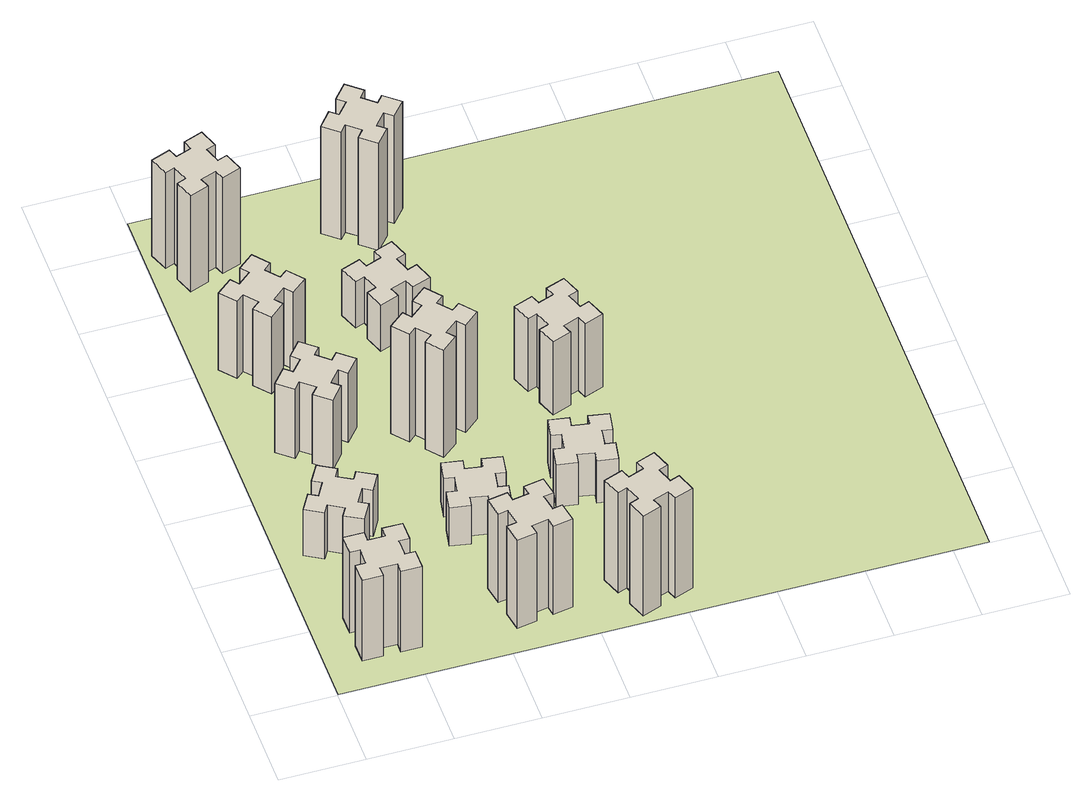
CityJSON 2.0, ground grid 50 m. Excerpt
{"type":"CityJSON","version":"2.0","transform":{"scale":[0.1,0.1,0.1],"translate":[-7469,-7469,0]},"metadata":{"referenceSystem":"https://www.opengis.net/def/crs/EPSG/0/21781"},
"CityObjects":{
"building1":{"type":"Building","attributes":{"class":"1000","function":"1000","usage":"1000","yearOfConstruction":2016,"roofType":"1000","measuredHeight":63,"storeysAboveGround":30,"storeysBelowGround":0},"geometry":[{"type":"Solid","lod":"1","boundaries":[[[[0,1,2,3,4,5,6,7,8,9,10,11,12,13,14,15,16,17,18,19]],[[17,16,20,21]],[[16,15,22,20]],[[15,14,23,22]],[[14,13,24,23]],[[13,12,25,24]],[[12,11,26,25]],[[11,10,27,26]],[[10,9,28,27]],[[9,8,29,28]],[[8,7,30,29]],[[7,6,31,30]],[[6,5,32,31]],[[5,4,33,32]],[[4,3,34,33]],[[3,2,35,34]],[[2,1,36,35]],[[1,0,37,36]],[[0,19,38,37]],[[19,18,39,38]],[[18,17,21,39]],[[24,25,26,27,28,29,30,31,32,33,34,35,36,37,38,39,21,20,22,23]]]]}]},
"building2":{"type":"Building","attributes":{"class":"1000","function":"1000","usage":"1000","yearOfConstruction":2016,"roofType":"1000","measuredHeight":36,"storeysAboveGround":30,"storeysBelowGround":0},"geometry":[{"type":"Solid","lod":"1","boundaries":[[[[40,41,42,43,44,45,46,47,48,49,50,51,52,53,54,55,56,57,58,59]],[[57,56,60,61]],[[56,55,62,60]],[[55,54,63,62]],[[54,53,64,63]],[[53,52,65,64]],[[52,51,66,65]],[[51,50,67,66]],[[50,49,68,67]],[[49,48,69,68]],[[48,47,70,69]],[[47,46,71,70]],[[46,45,72,71]],[[45,44,73,72]],[[44,43,74,73]],[[43,42,75,74]],[[42,41,76,75]],[[41,40,77,76]],[[40,59,78,77]],[[59,58,79,78]],[[58,57,61,79]],[[64,65,66,67,68,69,70,71,72,73,74,75,76,77,78,79,61,60,62,63]]]]}]},
"building3":{"type":"Building","attributes":{"class":"1000","function":"1000","usage":"1000","yearOfConstruction":2016,"roofType":"1000","measuredHeight":54,"storeysAboveGround":30,"storeysBelowGround":0},"geometry":[{"type":"Solid","lod":"1","boundaries":[[[[80,81,82,83,84,85,86,87,88,89,90,91,92,93,94,95,96,97,98,99]],[[97,96,100,101]],[[96,95,102,100]],[[95,94,103,102]],[[94,93,104,103]],[[93,92,105,104]],[[92,91,106,105]],[[91,90,107,106]],[[90,89,108,107]],[[89,88,109,108]],[[88,87,110,109]],[[87,86,111,110]],[[86,85,112,111]],[[85,84,113,112]],[[84,83,114,113]],[[83,82,115,114]],[[82,81,116,115]],[[81,80,117,116]],[[80,99,118,117]],[[99,98,119,118]],[[98,97,101,119]],[[104,105,106,107,108,109,110,111,112,113,114,115,116,117,118,119,101,100,102,103]]]]}]},
"building4":{"type":"Building","attributes":{"class":"1000","function":"1000","usage":"1000","yearOfConstruction":2016,"roofType":"1000","measuredHeight":60,"storeysAboveGround":30,"storeysBelowGround":0},"geometry":[{"type":"Solid","lod":"1","boundaries":[[[[120,121,122,123,124,125,126,127,128,129,130,131,132,133,134,135,136,137,138,139]],[[137,136,140,141]],[[136,135,142,140]],[[135,134,143,142]],[[134,133,144,143]],[[133,132,145,144]],[[132,131,146,145]],[[131,130,147,146]],[[130,129,148,147]],[[129,128,149,148]],[[128,127,150,149]],[[127,126,151,150]],[[126,125,152,151]],[[125,124,153,152]],[[124,123,154,153]],[[123,122,155,154]],[[122,121,156,155]],[[121,120,157,156]],[[120,139,158,157]],[[139,138,159,158]],[[138,137,141,159]],[[144,145,146,147,148,149,150,151,152,153,154,155,156,157,158,159,141,140,142,143]]]]}]},
"building5":{"type":"Building","attributes":{"class":"1000","function":"1000","usage":"1000","yearOfConstruction":2016,"roofType":"1000","measuredHeight":75,"storeysAboveGround":30,"storeysBelowGround":0},"geometry":[{"type":"Solid","lod":"1","boundaries":[[[[160,161,162,163,164,165,166,167,168,169,170,171,172,173,174,175,176,177,178,179]],[[177,176,180,181]],[[176,175,182,180]],[[175,174,183,182]],[[174,173,184,183]],[[173,172,185,184]],[[172,171,186,185]],[[171,170,187,186]],[[170,169,188,187]],[[169,168,189,188]],[[168,167,190,189]],[[167,166,191,190]],[[166,165,192,191]],[[165,164,193,192]],[[164,163,194,193]],[[163,162,195,194]],[[162,161,196,195]],[[161,160,197,196]],[[160,179,198,197]],[[179,178,199,198]],[[178,177,181,199]],[[184,185,186,187,188,189,190,191,192,193,194,195,196,197,198,199,181,180,182,183]]]]}]},
"building6":{"type":"Building","attributes":{"class":"1000","function":"1000","usage":"1000","yearOfConstruction":2016,"roofType":"1000","measuredHeight":69,"storeysAboveGround":30,"storeysBelowGround":0},"geometry":[{"type":"Solid","lod":"1","boundaries":[[[[200,201,202,203,204,205,206,207,208,209,210,211,212,213,214,215,216,217,218,219]],[[217,216,220,221]],[[216,215,222,220]],[[215,214,223,222]],[[214,213,224,223]],[[213,212,225,224]],[[212,211,226,225]],[[211,210,227,226]],[[210,209,228,227]],[[209,208,229,228]],[[208,207,230,229]],[[207,206,231,230]],[[206,205,232,231]],[[205,204,233,232]],[[204,203,234,233]],[[203,202,235,234]],[[202,201,236,235]],[[201,200,237,236]],[[200,219,238,237]],[[219,218,239,238]],[[218,217,221,239]],[[224,225,226,227,228,229,230,231,232,233,234,235,236,237,238,239,221,220,222,223]]]]}]},
"building7":{"type":"Building","attributes":{"class":"1000","function":"1000","usage":"1000","yearOfConstruction":2016,"roofType":"1000","measuredHeight":30,"storeysAboveGround":30,"storeysBelowGround":0},"geometry":[{"type":"Solid","lod":"1","boundaries":[[[[240,241,242,243,244,245,246,247,248,249,250,251,252,253,254,255,256,257,258,259]],[[257,256,260,261]],[[256,255,262,260]],[[255,254,263,262]],[[254,253,264,263]],[[253,252,265,264]],[[252,251,266,265]],[[251,250,267,266]],[[250,249,268,267]],[[249,248,269,268]],[[248,247,270,269]],[[247,246,271,270]],[[246,245,272,271]],[[245,244,273,272]],[[244,243,274,273]],[[243,242,275,274]],[[242,241,276,275]],[[241,240,277,276]],[[240,259,278,277]],[[259,258,279,278]],[[258,257,261,279]],[[264,265,266,267,268,269,270,271,272,273,274,275,276,277,278,279,261,260,262,263]]]]}]},
"building8":{"type":"Building","attributes":{"class":"1000","function":"1000","usage":"1000","yearOfConstruction":2016,"roofType":"1000","measuredHeight":84,"storeysAboveGround":30,"storeysBelowGround":0},"geometry":[{"type":"Solid","lod":"1","boundaries":[[[[280,281,282,283,284,285,286,287,288,289,290,291,292,293,294,295,296,297,298,299]],[[297,296,300,301]],[[296,295,302,300]],[[295,294,303,302]],[[294,293,304,303]],[[293,292,305,304]],[[292,291,306,305]],[[291,290,307,306]],[[290,289,308,307]],[[289,288,309,308]],[[288,287,310,309]],[[287,286,311,310]],[[286,285,312,311]],[[285,284,313,312]],[[284,283,314,313]],[[283,282,315,314]],[[282,281,316,315]],[[281,280,317,316]],[[280,299,318,317]],[[299,298,319,318]],[[298,297,301,319]],[[304,305,306,307,308,309,310,311,312,313,314,315,316,317,318,319,301,300,302,303]]]]}]},
"building9":{"type":"Building","attributes":{"class":"1000","function":"1000","usage":"1000","yearOfConstruction":2016,"roofType":"1000","measuredHeight":36,"storeysAboveGround":30,"storeysBelowGround":0},"geometry":[{"type":"Solid","lod":"1","boundaries":[[[[320,321,322,323,324,325,326,327,328,329,330,331,332,333,334,335,336,337,338,339]],[[337,336,340,341]],[[336,335,342,340]],[[335,334,343,342]],[[334,333,344,343]],[[333,332,345,344]],[[332,331,346,345]],[[331,330,347,346]],[[330,329,348,347]],[[329,328,349,348]],[[328,327,350,349]],[[327,326,351,350]],[[326,325,352,351]],[[325,324,353,352]],[[324,323,354,353]],[[323,322,355,354]],[[322,321,356,355]],[[321,320,357,356]],[[320,339,358,357]],[[339,338,359,358]],[[338,337,341,359]],[[344,345,346,347,348,349,350,351,352,353,354,355,356,357,358,359,341,340,342,343]]]]}]},
"building10":{"type":"Building","attributes":{"class":"1000","function":"1000","usage":"1000","yearOfConstruction":2016,"roofType":"1000","measuredHeight":78,"storeysAboveGround":30,"storeysBelowGround":0},"geometry":[{"type":"Solid","lod":"1","boundaries":[[[[360,361,362,363,364,365,366,367,368,369,370,371,372,373,374,375,376,377,378,379]],[[377,376,380,381]],[[376,375,382,380]],[[375,374,383,382]],[[374,373,384,383]],[[373,372,385,384]],[[372,371,386,385]],[[371,370,387,386]],[[370,369,388,387]],[[369,368,389,388]],[[368,367,390,389]],[[367,366,391,390]],[[366,365,392,391]],[[365,364,393,392]],[[364,363,394,393]],[[363,362,395,394]],[[362,361,396,395]],[[361,360,397,396]],[[360,379,398,397]],[[379,378,399,398]],[[378,377,381,399]],[[384,385,386,387,388,389,390,391,392,393,394,395,396,397,398,399,381,380,382,383]]]]}]},
"building11":{"type":"Building","attributes":{"class":"1000","function":"1000","usage":"1000","yearOfConstruction":2016,"roofType":"1000","measuredHeight":33,"storeysAboveGround":30,"storeysBelowGround":0},"geometry":[{"type":"Solid","lod":"1","boundaries":[[[[400,401,402,403,404,405,406,407,408,409,410,411,412,413,414,415,416,417,418,419]],[[417,416,420,421]],[[416,415,422,420]],[[415,414,423,422]],[[414,413,424,423]],[[413,412,425,424]],[[412,411,426,425]],[[411,410,427,426]],[[410,409,428,427]],[[409,408,429,428]],[[408,407,430,429]],[[407,406,431,430]],[[406,405,432,431]],[[405,404,433,432]],[[404,403,434,433]],[[403,402,435,434]],[[402,401,436,435]],[[401,400,437,436]],[[400,419,438,437]],[[419,418,439,438]],[[418,417,421,439]],[[424,425,426,427,428,429,430,431,432,433,434,435,436,437,438,439,421,420,422,423]]]]}]},
"building12":{"type":"Building","attributes":{"class":"1000","function":"1000","usage":"1000","yearOfConstruction":2016,"roofType":"1000","measuredHeight":84,"storeysAboveGround":30,"storeysBelowGround":0},"geometry":[{"type":"Solid","lod":"1","boundaries":[[[[440,441,442,443,444,445,446,447,448,449,450,451,452,453,454,455,456,457,458,459]],[[457,456,460,461]],[[456,455,462,460]],[[455,454,463,462]],[[454,453,464,463]],[[453,452,465,464]],[[452,451,466,465]],[[451,450,467,466]],[[450,449,468,467]],[[449,448,469,468]],[[448,447,470,469]],[[447,446,471,470]],[[446,445,472,471]],[[445,444,473,472]],[[444,443,474,473]],[[443,442,475,474]],[[442,441,476,475]],[[441,440,477,476]],[[440,459,478,477]],[[459,458,479,478]],[[458,457,461,479]],[[464,465,466,467,468,469,470,471,472,473,474,475,476,477,478,479,461,460,462,463]]]]}]},
"building13":{"type":"Building","attributes":{"class":"1000","function":"1000","usage":"1000","yearOfConstruction":2016,"roofType":"1000","measuredHeight":57,"storeysAboveGround":30,"storeysBelowGround":0},"geometry":[{"type":"Solid","lod":"1","boundaries":[[[[480,481,482,483,484,485,486,487,488,489,490,491,492,493,494,495,496,497,498,499]],[[497,496,500,501]],[[496,495,502,500]],[[495,494,503,502]],[[494,493,504,503]],[[493,492,505,504]],[[492,491,506,505]],[[491,490,507,506]],[[490,489,508,507]],[[489,488,509,508]],[[488,487,510,509]],[[487,486,511,510]],[[486,485,512,511]],[[485,484,513,512]],[[484,483,514,513]],[[483,482,515,514]],[[482,481,516,515]],[[481,480,517,516]],[[480,499,518,517]],[[499,498,519,518]],[[498,497,501,519]],[[504,505,506,507,508,509,510,511,512,513,514,515,516,517,518,519,501,500,502,503]]]]}]},
"landuse1":{"type":"LandUse","attributes":{"name":"plot1","function":"1010"},"geometry":[{"type":"MultiSurface","lod":"1","boundaries":[[[520,521,522,523]]]}]}
},
"vertices":[
[265,425,0],[265,325,0],[205,325,0],[205,205,0],[325,205,0],[325,265,0],[425,265,0],[425,205,0],[545,205,0],[545,325,0],[485,325,0],[485,425,0],[545,425,0],[545,545,0],[425,545,0],[425,485,0],[325,485,0],[325,545,0],[205,545,0],[205,425,0],[325,485,630],[325,545,630],[425,485,630],[425,545,630],[545,545,630],[545,425,630],[485,425,630],[485,325,630],[545,325,630],[545,205,630],[425,205,630],[425,265,630],[325,265,630],[325,205,630],[205,205,630],[205,325,630],[265,325,630],[265,425,630],[205,425,630],[205,545,630],
[305,1214,0],[255,1127,0],[203,1157,0],[143,1053,0],[247,993,0],[277,1045,0],[364,995,0],[334,943,0],[438,883,0],[498,987,0],[446,1017,0],[496,1104,0],[548,1074,0],[608,1178,0],[504,1238,0],[474,1186,0],[387,1236,0],[417,1288,0],[313,1348,0],[253,1244,0],[387,1236,360],[417,1288,360],[474,1186,360],[504,1238,360],[608,1178,360],[548,1074,360],[496,1104,360],[446,1017,360],[498,987,360],[438,883,360],[334,943,360],[364,995,360],[277,1045,360],[247,993,360],[143,1053,360],[203,1157,360],[255,1127,360],[305,1214,360],[253,1244,360],[313,1348,360],
[584,1907,0],[508,1972,0],[546,2018,0],[454,2095,0],[377,2003,0],[423,1964,0],[359,1888,0],[313,1926,0],[236,1834,0],[328,1757,0],[366,1803,0],[443,1739,0],[404,1693,0],[496,1616,0],[573,1708,0],[527,1746,0],[592,1823,0],[638,1784,0],[715,1876,0],[623,1953,0],[592,1823,540],[638,1784,540],[527,1746,540],[573,1708,540],[496,1616,540],[404,1693,540],[443,1739,540],[366,1803,540],[328,1757,540],[236,1834,540],[313,1926,540],[359,1888,540],[423,1964,540],[377,2003,540],[454,2095,540],[546,2018,540],[508,1972,540],[584,1907,540],[623,1953,540],[715,1876,540],
[492,2528,0],[427,2604,0],[473,2643,0],[396,2735,0],[304,2658,0],[343,2612,0],[266,2547,0],[228,2593,0],[136,2516,0],[213,2424,0],[259,2463,0],[323,2386,0],[277,2348,0],[354,2256,0],[446,2333,0],[408,2379,0],[484,2443,0],[523,2397,0],[615,2474,0],[538,2566,0],[484,2443,600],[523,2397,600],[408,2379,600],[446,2333,600],[354,2256,600],[277,2348,600],[323,2386,600],[259,2463,600],[213,2424,600],[136,2516,600],[228,2593,600],[266,2547,600],[343,2612,600],[304,2658,600],[396,2735,600],[473,2643,600],[427,2604,600],[492,2528,600],[538,2566,600],[615,2474,600],
[155,3345,0],[189,3251,0],[133,3230,0],[174,3117,0],[287,3159,0],[266,3215,0],[360,3249,0],[380,3193,0],[493,3234,0],[452,3347,0],[396,3326,0],[362,3420,0],[418,3440,0],[377,3553,0],[264,3512,0],[285,3456,0],[191,3422,0],[170,3478,0],[57,3437,0],[99,3324,0],[191,3422,750],[170,3478,750],[285,3456,750],[264,3512,750],[377,3553,750],[418,3440,750],[362,3420,750],[396,3326,750],[452,3347,750],[493,3234,750],[380,3193,750],[360,3249,750],[266,3215,750],[287,3159,750],[174,3117,750],[133,3230,750],[189,3251,750],[155,3345,750],[99,3324,750],[57,3437,750],
[1332,345,0],[1315,444,0],[1374,454,0],[1353,572,0],[1235,551,0],[1245,492,0],[1147,475,0],[1137,534,0],[1018,513,0],[1039,395,0],[1098,405,0],[1116,307,0],[1057,297,0],[1077,178,0],[1196,199,0],[1185,258,0],[1284,276,0],[1294,217,0],[1412,237,0],[1391,356,0],[1284,276,690],[1294,217,690],[1185,258,690],[1196,199,690],[1077,178,690],[1057,297,690],[1116,307,690],[1098,405,690],[1039,395,690],[1018,513,690],[1137,534,690],[1147,475,690],[1245,492,690],[1235,551,690],[1353,572,690],[1374,454,690],[1315,444,690],[1332,345,690],[1391,356,690],[1412,237,690],
[1016,1084,0],[998,985,0],[939,996,0],[918,877,0],[1037,857,0],[1047,916,0],[1145,898,0],[1135,839,0],[1253,818,0],[1274,937,0],[1215,947,0],[1232,1045,0],[1291,1035,0],[1312,1153,0],[1194,1174,0],[1184,1115,0],[1085,1132,0],[1096,1191,0],[977,1212,0],[957,1094,0],[1085,1132,300],[1096,1191,300],[1184,1115,300],[1194,1174,300],[1312,1153,300],[1291,1035,300],[1232,1045,300],[1215,947,300],[1274,937,300],[1253,818,300],[1135,839,300],[1145,898,300],[1047,916,300],[1037,857,300],[918,877,300],[939,996,300],[998,985,300],[1016,1084,300],[957,1094,300],[977,1212,300],
[999,1723,0],[1063,1646,0],[1017,1608,0],[1094,1516,0],[1186,1593,0],[1148,1639,0],[1224,1703,0],[1263,1657,0],[1355,1734,0],[1278,1826,0],[1232,1788,0],[1167,1864,0],[1213,1903,0],[1136,1995,0],[1044,1918,0],[1083,1872,0],[1006,1807,0],[968,1853,0],[876,1776,0],[953,1684,0],[1006,1807,840],[968,1853,840],[1083,1872,840],[1044,1918,840],[1136,1995,840],[1213,1903,840],[1167,1864,840],[1232,1788,840],[1278,1826,840],[1355,1734,840],[1263,1657,840],[1224,1703,840],[1148,1639,840],[1186,1593,840],[1094,1516,840],[1017,1608,840],[1063,1646,840],[999,1723,840],[953,1684,840],[876,1776,840],
[1125,2716,0],[1031,2682,0],[1010,2738,0],[897,2697,0],[939,2584,0],[995,2605,0],[1029,2511,0],[973,2490,0],[1014,2377,0],[1127,2419,0],[1106,2475,0],[1200,2509,0],[1220,2453,0],[1333,2494,0],[1292,2607,0],[1236,2586,0],[1202,2680,0],[1258,2700,0],[1217,2813,0],[1104,2772,0],[1202,2680,360],[1258,2700,360],[1236,2586,360],[1292,2607,360],[1333,2494,360],[1220,2453,360],[1200,2509,360],[1106,2475,360],[1127,2419,360],[1014,2377,360],[973,2490,360],[1029,2511,360],[995,2605,360],[939,2584,360],[897,2697,360],[1010,2738,360],[1031,2682,360],[1125,2716,360],[1104,2772,360],[1217,2813,360],
[1976,266,0],[1942,360,0],[1998,380,0],[1957,493,0],[1844,452,0],[1865,396,0],[1771,362,0],[1750,418,0],[1637,377,0],[1679,264,0],[1735,285,0],[1769,191,0],[1713,170,0],[1754,57,0],[1867,99,0],[1846,155,0],[1940,189,0],[1960,133,0],[2073,174,0],[2032,287,0],[1940,189,780],[1960,133,780],[1846,155,780],[1867,99,780],[1754,57,780],[1713,170,780],[1769,191,780],[1735,285,780],[1679,264,780],[1637,377,780],[1750,418,780],[1771,362,780],[1865,396,780],[1844,452,780],[1957,493,780],[1998,380,780],[1942,360,780],[1976,266,780],[2032,287,780],[2073,174,780],
[1855,1047,0],[1872,1145,0],[1931,1135,0],[1952,1253,0],[1834,1274,0],[1824,1215,0],[1725,1232,0],[1736,1291,0],[1617,1312,0],[1597,1194,0],[1656,1184,0],[1638,1085,0],[1579,1096,0],[1558,977,0],[1677,957,0],[1687,1016,0],[1785,998,0],[1775,939,0],[1893,918,0],[1914,1037,0],[1785,998,330],[1775,939,330],[1687,1016,330],[1677,957,330],[1558,977,330],[1579,1096,330],[1638,1085,330],[1656,1184,330],[1597,1194,330],[1617,1312,330],[1736,1291,330],[1725,1232,330],[1824,1215,330],[1834,1274,330],[1952,1253,330],[1931,1135,330],[1872,1145,330],[1855,1047,330],[1914,1037,330],[1893,918,330],
[1106,3283,0],[1183,3219,0],[1144,3173,0],[1236,3096,0],[1313,3188,0],[1267,3226,0],[1332,3303,0],[1378,3264,0],[1455,3356,0],[1363,3433,0],[1324,3387,0],[1248,3452,0],[1286,3498,0],[1194,3575,0],[1117,3483,0],[1163,3444,0],[1099,3368,0],[1053,3406,0],[976,3314,0],[1068,3237,0],[1099,3368,840],[1053,3406,840],[1163,3444,840],[1117,3483,840],[1194,3575,840],[1286,3498,840],[1248,3452,840],[1324,3387,840],[1363,3433,840],[1455,3356,840],[1378,3264,840],[1332,3303,840],[1267,3226,840],[1313,3188,840],[1236,3096,840],[1144,3173,840],[1183,3219,840],[1106,3283,840],[1068,3237,840],[976,3314,840],
[1846,1735,0],[1940,1769,0],[1960,1713,0],[2073,1754,0],[2032,1867,0],[1976,1846,0],[1942,1940,0],[1998,1960,0],[1957,2073,0],[1844,2032,0],[1865,1976,0],[1771,1942,0],[1750,1998,0],[1637,1957,0],[1679,1844,0],[1735,1865,0],[1769,1771,0],[1713,1750,0],[1754,1637,0],[1867,1679,0],[1769,1771,570],[1713,1750,570],[1735,1865,570],[1679,1844,570],[1637,1957,570],[1750,1998,570],[1771,1942,570],[1865,1976,570],[1844,2032,570],[1957,2073,570],[1998,1960,570],[1942,1940,570],[1976,1846,570],[2032,1867,570],[2073,1754,570],[1960,1713,570],[1940,1769,570],[1846,1735,570],[1867,1679,570],[1754,1637,570],
[5,3705,0],[3705,3705,0],[3705,5,0],[5,5,0]
]}
